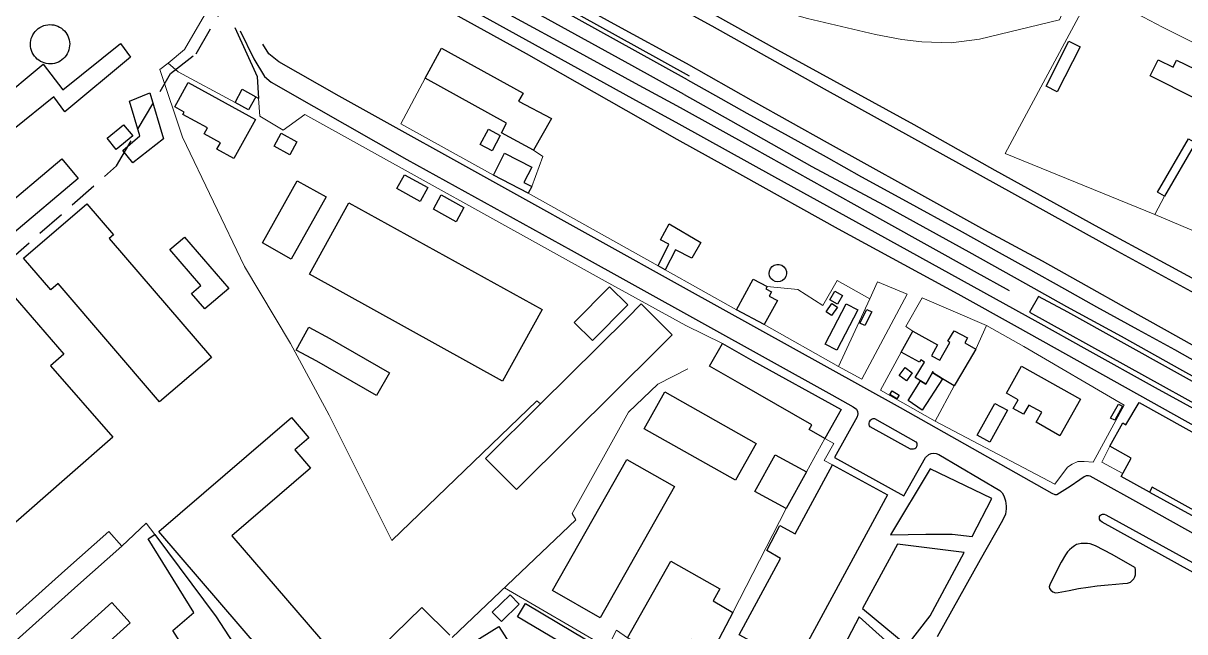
# Model space of a CAD drawing. Header units: metres. Extents: x -1319 to 2200, y -1209 to 1268.
# Drawn here: x -360.1 to 44.5, y -345.4 to -133.4 of the extents above; entities that cross this region are included whole.
import ezdxf

# ---------------------------------------------------------------- set-up
doc = ezdxf.new("R2010")
doc.units = ezdxf.units.M
doc.linetypes.add('DASHED', pattern=[15, 10, -5])
for name, color, linetype, lineweight, true_color in [('CALE_FERATA', 7, 'Continuous', 25, 0xa7b2b0), ('CLADIRI_CONTUR', 7, 'Continuous', 25, 0x4b5962), ('LIMITA_INTERVENTIE', 7, 'DASHED', 25, 0xb65143), ('PARCELE_CONTUR', 7, 'Continuous', 13, 0xb58c63), ('PAVAJ', 7, 'Continuous', 25, 0xd1d6d2), ('STRAZI', 7, 'Continuous', 25, 0xc4cccb)]:
    doc.layers.add(name, color=color, linetype=linetype, lineweight=lineweight, true_color=true_color)

msp = doc.modelspace()

# ---------------------------------------------------------------- linework, layer by layer
at = {"layer": 'CALE_FERATA'}
for points in [[(-634.89, 104.24), (-617.71, 93.17), (-597.64, 79.84), (-573.21, 68.67), (-554.71, 58.71), (-519.59, 39.44), (-482.85, 19.73), (-450.76, 1.71), (-391.86, -30.41), (-335.97, -60.48), (-286.45, -87.59), (-240.52, -113.23), (-184.91, -143.92), (-132.42, -173.74)], [(-531.05, 68.52), (-519.92, 64.73), (-507.46, 59.82), (-488.56, 51.18), (-459.33, 35.14), (-440.58, 24.81), (-418.64, 12.65), (-398.13, 1.36), (-380.73, -8.31), (-362.01, -18.6), (-340.44, -30.43), (-319.52, -42), (-301.32, -51.97), (-276.56, -65.67), (-262.57, -73.47), (-249.34, -80.61), (-236.49, -87.9), (-185.87, -116.18), (-154.33, -133.65), (-129.2, -147.38)], [(-512.77, 42.96), (-488.97, 28.85), (-472.41, 19.4), (-449.77, 6.91), (-425.6, -6.42), (-404.35, -18.18), (-372.71, -35.61), (-344.76, -51), (-330.8, -58.72), (-307.65, -71.47), (-286.96, -82.9), (-255.5, -100.33), (-244.98, -105.9), (-210.04, -125.31), (-147.92, -159.64), (-131.73, -168.46)], [(-182.12, -100.54), (-120.22, -134.38), (-81.1, -156.22), (21.09, -212.84), (63.14, -235.77)], [(-129.42, -124.66), (-97.4, -142.63), (-49.86, -168.71), (-21.72, -184.6), (14.54, -204.53), (31.68, -213.83), (49.48, -223.5)], [(-128.76, -153.15), (-146.97, -143.04), (-172.97, -128.61)], [(-128.03, -151.84), (-146.24, -141.73), (-172.24, -127.3)], [(-190.59, -130.52), (-167.55, -143.04), (-146.97, -154.32), (-131.33, -162.79)], [(-129.86, -158.24), (-148.1, -148.17), (-179.57, -130.81)], [(-129.2, -147.38), (-105.82, -160.54), (-80.04, -174.97), (-52.49, -190.28), (-25.24, -205.37), (-5.24, -216.21), (10.14, -224.78), (24.21, -232.7), (37.36, -239.95), (58.64, -251.93)], [(-128.76, -153.15), (-118.97, -158.56), (-108.02, -164.75), (-93.63, -172.66), (-80.37, -179.99), (-68.06, -186.87), (-53.81, -194.71), (-33.01, -206.07), (-20.22, -213.25), (-10.3, -218.7), (2.6, -225.92), (13.7, -232.15), (28.09, -240.06), (40.87, -247.09), (53.44, -254.09)], [(-129.86, -158.24), (-113.77, -167.24), (-85.42, -183.28), (-60.48, -196.65), (-30.7, -213.06), (-10.96, -224.05), (3.33, -232.04), (22.38, -242.4), (43.73, -254.34), (61.39, -264.16)], [(-131.33, -162.79), (-105.75, -176.95), (-60.77, -202), (-28.9, -219.73), (-16.71, -226.51)], [(-131.73, -168.46), (-98.46, -186.87), (-73.63, -200.57), (-33.41, -222.77), (-6.74, -237.49), (10.33, -247.09), (34.21, -260.28), (58.6, -273.68)], [(-132.42, -173.74), (-109.52, -186.47), (-76.26, -205), (-34.51, -227.64), (-13.92, -239.14), (53.4, -276.8)]]:
    msp.add_lwpolyline(points, dxfattribs=at)
at = {"layer": 'CLADIRI_CONTUR'}
for points in [[(-356.72, -137.41), (-356.34, -136.8), (-355.9, -136.24), (-355.4, -135.72), (-354.85, -135.27), (-354.26, -134.87), (-353.63, -134.53), (-352.96, -134.26), (-352.28, -134.07), (-351.57, -133.94), (-350.86, -133.89), (-350.14, -133.92), (-349.44, -134.02), (-348.74, -134.19), (-348.07, -134.44), (-347.43, -134.75), (-346.82, -135.13), (-346.26, -135.57), (-345.74, -136.07), (-345.28, -136.62), (-344.88, -137.21), (-344.55, -137.84), (-344.28, -138.51), (-344.08, -139.19), (-343.96, -139.9), (-343.91, -140.61), (-343.94, -141.33), (-344.04, -142.03), (-344.21, -142.73), (-344.45, -143.4), (-344.77, -144.04), (-345.15, -144.65), (-345.59, -145.21), (-346.09, -145.73), (-346.63, -146.19), (-347.23, -146.59), (-347.86, -146.92), (-348.52, -147.19), (-349.21, -147.39), (-349.92, -147.51), (-350.63, -147.56), (-351.34, -147.53), (-352.05, -147.43), (-352.75, -147.26), (-353.42, -147.02), (-354.06, -146.7), (-354.67, -146.32), (-355.23, -145.88), (-355.75, -145.38), (-356.2, -144.84), (-356.6, -144.24), (-356.94, -143.61), (-357.21, -142.95), (-357.4, -142.26), (-357.53, -141.55), (-357.58, -140.84), (-357.55, -140.13), (-357.45, -139.42), (-357.28, -138.72), (-357.03, -138.05), (-356.72, -137.41)], [(-346.28, -156.62), (-326.2, -140.43), (-322.69, -145.19), (-345.62, -164.24), (-349.39, -159.11), (-363.22, -170.16), (-374.13, -179.3), (-377.24, -174.42), (-365.74, -166.57), (-369.44, -161.2), (-353.16, -147.69), (-346.28, -156.62)], [(0.09, -157.3), (-3.84, -155.3), (4.12, -139.66), (8.05, -141.66), (0.09, -157.3)], [(-187.55, -160.58), (-176.15, -166.59), (-182.33, -177.58), (-193.48, -171.58), (-191.81, -168.25), (-220.15, -152.52), (-214.35, -142.07), (-186.01, -157.8), (-187.55, -160.58)], [(51.93, -158.71), (48.38, -159.75), (32.41, -151.74), (35.23, -146.19), (40.44, -148.7), (41.6, -146.25), (54.63, -152.5), (51.93, -158.71)], [(-321.92, -182.04), (-325.43, -177.79), (-319.5, -172.63), (-323.02, -160.54), (-316.02, -157.65), (-311.29, -173.73), (-321.92, -182.04)], [(-304.45, -165.16), (-304.02, -164.37), (-307.34, -162.56), (-302.65, -154.02), (-279.17, -166.92), (-286.68, -180.58), (-292.67, -177.29), (-291.43, -175.03), (-297.04, -171.95), (-295.9, -169.86), (-304.45, -165.16)], [(-281.59, -163.58), (-286.31, -160.98), (-283.79, -156.4), (-279.07, -159), (-281.59, -163.58)], [(-325.12, -168.77), (-321.95, -172.68), (-327.74, -177.37), (-330.91, -173.46), (-325.12, -168.77)], [(-264.74, -174.77), (-267.23, -179.26), (-272.73, -176.2), (-270.23, -171.71), (-264.74, -174.77)], [(-193.97, -172.48), (-196.81, -177.87), (-200.92, -175.71), (-198.08, -170.31), (-193.97, -172.48)], [(34.98, -192.21), (45.78, -173.64), (48.19, -175.03), (37.38, -193.61), (34.98, -192.21)], [(-340.9, -187.53), (-364.09, -207.05), (-369.88, -200.17), (-346.7, -180.65), (-340.9, -187.53)], [(-182.98, -190.28), (-184.17, -192.59), (-196.34, -186.34), (-192.42, -178.71), (-183, -183.54), (-185.74, -188.86), (-182.98, -190.28)], [(-254.55, -193.93), (-266.72, -215.61), (-276.81, -209.95), (-264.65, -188.27), (-254.55, -193.93)], [(-221.85, -195.46), (-229.93, -191.03), (-227.27, -186.18), (-219.19, -190.61), (-221.85, -195.46)], [(-206.58, -197.65), (-209.32, -202.57), (-217.25, -198.16), (-214.51, -193.24), (-206.58, -197.65)], [(-328.65, -207.14), (-330.11, -208.39), (-294.56, -249.87), (-312.58, -265.31), (-347.93, -224.07), (-350.5, -226.27), (-359.99, -215.19), (-337.94, -196.29), (-328.65, -207.14)], [(-193.11, -258.12), (-260.44, -220.87), (-246.63, -195.92), (-179.31, -233.17), (-193.11, -258.12)], [(-127.22, -215.22), (-132.86, -212.34), (-136.55, -219.33), (-138.92, -217.93), (-135.23, -210.41), (-138.07, -208.85), (-135.11, -203.33), (-124.09, -209.78), (-127.22, -215.22)], [(-288.52, -225.78), (-296.83, -232.93), (-301.5, -227.51), (-298.27, -224.73), (-309.01, -212.26), (-303.92, -207.88), (-288.52, -225.78)], [(-97.32, -223.52), (-98.22, -223.36), (-99.03, -222.95), (-99.69, -222.32), (-100.13, -221.52), (-100.31, -220.63), (-100.22, -219.72), (-99.87, -218.88), (-99.29, -218.18), (-98.53, -217.68), (-97.65, -217.43), (-96.74, -217.45), (-95.87, -217.74), (-95.13, -218.27), (-94.58, -218.99), (-94.27, -219.85), (-94.22, -220.76), (-94.44, -221.64), (-94.91, -222.42), (-95.59, -223.02), (-96.42, -223.4), (-97.32, -223.52)], [(-389.35, -240.57), (-372.45, -225.76), (-365.82, -225.72), (-345.93, -248.71), (-350.57, -252.77), (-328.85, -277.62), (-344.81, -291.56), (-358.97, -303.92), (-379.7, -322.03), (-424.24, -271.05), (-403.51, -252.94), (-389.35, -240.57)], [(-155.85, -225.22), (-149.53, -231.49), (-161.87, -243.94), (-168.2, -237.67), (-155.85, -225.22)], [(-99.42, -226.94), (-100.23, -228.44), (-97.42, -229.95), (-101.97, -238.4), (-111.62, -233.21), (-105.88, -222.55), (-101.02, -225.16), (-101.4, -225.88), (-99.42, -226.94)], [(-79.11, -229.77), (-77.4, -226.72), (-74.71, -228.22), (-76.42, -231.28), (-79.11, -229.77)], [(-188.31, -295.78), (-199.03, -284.97), (-179.95, -266.04), (-149.78, -236.09), (-144.81, -231.17), (-134.08, -241.98), (-139.05, -246.9), (-169.22, -276.85), (-188.31, -295.78)], [(-76.68, -247.27), (-80.75, -245.15), (-73.45, -231.17), (-69.39, -233.29), (-76.68, -247.27)], [(-78.54, -235.27), (-80.44, -233.97), (-78.41, -231.01), (-76.51, -232.31), (-78.54, -235.27)], [(-66.91, -238.72), (-68.66, -237.85), (-66.29, -233.07), (-64.54, -233.94), (-66.91, -238.72)], [(-265.05, -247.24), (-260.62, -239.27), (-253.31, -243.25), (-232.55, -255.23), (-237.07, -263.06), (-257.84, -251.09), (-257.84, -251.09), (-265.05, -247.24)], [(-40.89, -250.78), (-37.31, -244.61), (-38.08, -244.11), (-35.88, -240.58), (-31.2, -243.03), (-32.12, -244.74), (-28.31, -246.95), (-33.27, -255.46), (-35.85, -259.76), (-39.9, -257.22), (-43.36, -255.09), (-43.17, -254.78), (-43.36, -255.09), (-45.73, -259.13), (-47.55, -257.94), (-49.38, -256.76), (-46.2, -251.43), (-47.5, -250.7), (-47.95, -251.52), (-54.35, -247.97), (-50.28, -240.63), (-41.59, -245.45), (-43.68, -249.23), (-40.89, -250.78)], [(-85.43, -273.25), (-110.55, -258.91), (-121.06, -252.86), (-116.53, -244.98), (-106.02, -251.02), (-75.17, -268.01), (-80.91, -278.05), (-86.39, -274.92), (-85.43, -273.25)], [(-52.47, -257.95), (-54.96, -256.15), (-52.93, -253.35), (-50.44, -255.15), (-52.47, -257.95)], [(-9.86, -266.4), (-11.67, -269.62), (-15.25, -267.61), (-13.56, -264.58), (-17.66, -262.28), (-12.41, -252.9), (8.11, -264.4), (1, -277.08), (-7.32, -272.41), (-5.36, -268.92), (-9.86, -266.4)], [(-43.36, -255.09), (-39.9, -257.22), (-46.94, -268.22), (-51.86, -264.87), (-47.55, -257.94), (-45.73, -259.13), (-43.36, -255.09)], [(-55.84, -264.27), (-58.24, -262.75), (-57.41, -261.46), (-55.02, -262.97), (-55.84, -264.27)], [(-23.46, -279.28), (-27.78, -276.87), (-21.62, -265.83), (-17.3, -268.24), (-23.46, -279.28)], [(23.97, -273.25), (28.61, -265.53), (107.81, -309.62), (103.71, -317.39), (104.73, -317.96), (97.04, -331.84), (79.73, -322.72), (80.4, -321.24), (33.09, -295.02), (32.17, -296.7), (22.33, -291.25), (25.85, -284.9), (18.4, -280.78), (22.9, -272.66), (23.97, -273.25)], [(20.08, -271.73), (18.63, -270.93), (21.36, -266.05), (22.8, -266.85), (20.08, -271.73)], [(-260.6, -277.79), (-265.5, -281.99), (-259.99, -288.41), (-287.4, -311.94), (-249.37, -356.25), (-263.26, -368.17), (-312.81, -310.44), (-266.61, -270.78), (-260.6, -277.79)], [(-110.73, -346.43), (-96.32, -319.83), (-101.09, -317.08), (-96.51, -308.36), (-91.17, -311.25), (-78.18, -287.27), (-59.02, -297.65), (-91.18, -357.02), (-110.73, -346.43)], [(-325.72, -315.56), (-341.02, -329.18), (-368.23, -353.39), (-372.78, -348.28), (-345.56, -324.07), (-330.26, -310.46), (-325.72, -315.56)], [(-314.21, -311.47), (-292.93, -340.22), (-275.2, -367.36), (-272.45, -372.24), (-272.67, -374.32), (-279.04, -379.82), (-275.54, -384.01), (-315.66, -416.85), (-321.9, -409.22), (-281.79, -376.38), (-282.45, -375.46), (-286.77, -378.43), (-308.02, -344.95), (-300.71, -338.61), (-316.62, -313.01), (-314.21, -311.47)], [(-117.43, -330.46), (-119.79, -334.6), (-112.94, -338.71), (-120.08, -352.37), (-127.33, -348.05), (-132.58, -357.15), (-149.63, -347.46), (-134.48, -320.78), (-117.43, -330.46)], [(-335.13, -390.37), (-333.55, -388.94), (-358.17, -361.75), (-353.48, -357.5), (-355.03, -355.79), (-351.96, -353.01), (-350.6, -354.51), (-329.25, -335.18), (-322.88, -342.22), (-345.09, -362.33), (-326.08, -383.33), (-303.69, -363.06), (-297.4, -370.02), (-326.44, -396.31), (-330.69, -391.63), (-332.5, -393.27), (-335.13, -390.37)], [(-187.37, -335.73), (-193.54, -341.79), (-196.71, -338.56), (-190.54, -332.51), (-187.37, -335.73)], [(-160.78, -356.28), (-170.91, -350.27), (-187.92, -340.17), (-185.16, -335.51), (-168.14, -345.61), (-158.01, -351.62), (-160.78, -356.28)], [(-166.46, -391.63), (-173.71, -396.41), (-183.19, -382.05), (-185.75, -383.69), (-187.77, -380.44), (-185.1, -378.87), (-203.59, -349.28), (-194.46, -343.58), (-164.52, -390.39), (-166.46, -391.63)]]:
    msp.add_lwpolyline(points, close=True, dxfattribs=at)
msp.add_lwpolyline([(-235.65, -350.94), (-221.2, -336.91), (-211.55, -346.56)], dxfattribs=at)
at = {"layer": 'LIMITA_INTERVENTIE'}
msp.add_lwpolyline([(-777.95, -92.81), (-708.79, -205.91), (-637.4, -319.06), (-621.32, -348.3), (-602.52, -376.86), (-577.73, -400.07), (-531.44, -357), (-471.65, -306.41), (-388.05, -236.36), (-327.6, -183.05), (-308.76, -150.97), (-299.9, -144.02), (-291.98, -130.58), (-507.35, -13.82), (-531.17, -0.14), (-554.31, 15.8), (-573.48, 33), (-777.95, -92.81)], close=True, dxfattribs=at)
at = {"layer": 'PARCELE_CONTUR'}
for points in [[(-543.74, -4.54), (-541.49, -2.74), (-537.38, -0.91), (-528.67, -0.76), (-474.64, -30.54), (-413.54, -64.24), (-337.58, -105.85), (-296.19, -129.22), (-303.88, -142.62), (-309.66, -147.38), (-306.15, -150.39), (-286.31, -160.98)], [(-125.84, -115.81), (-111.19, -123.62), (-99.25, -128.23), (-86.94, -131.75), (-63.28, -137.39), (-54.05, -139.07), (-47.16, -139.95), (-36.91, -140.25), (-27.02, -139), (0.82, -132.19), (4.19, -124.28)], [(34.03, -200.02), (-18.11, -178.74), (12.47, -121.91), (36.73, -134.81), (63.39, -148.16)], [(-309.66, -147.38), (-312.56, -149.56), (-304.58, -173.15), (-283.04, -218.13), (-267, -244.94), (-253.59, -269.92), (-231.69, -313.58), (-181.21, -264.94), (-179.95, -266.04)], [(-220.15, -152.52), (-228.57, -168.46), (-196.34, -186.34)], [(-279.07, -159), (-278.13, -159.62), (-277.65, -165.84), (-269.56, -170.61), (-262.05, -165.22), (-157.36, -223.31), (-129.31, -238.7)], [(-182.98, -190.28), (-179.11, -179.85), (-182.33, -177.58)], [(-184.17, -192.59), (-138.92, -217.93)], [(37.38, -193.61), (34.03, -200.02), (80.73, -219.82)], [(-136.55, -219.33), (-111.62, -233.21)], [(-101.02, -225.16), (-90.28, -226.15), (-81.57, -231.72), (-76.58, -223.07), (-65.27, -229.37), (-76.18, -252.96), (-101.97, -238.4)], [(-76.18, -252.96), (-68.01, -257.43), (-52.19, -227.76), (-62.52, -223.44), (-65.27, -229.37)], [(-50.28, -240.63), (-52.63, -239.04), (-46.95, -229.08)], [(-28.31, -246.95), (-24.61, -238.71), (-46.95, -229.08)], [(-129.31, -238.7), (-116.53, -244.98)], [(-42.45, -272.01), (-0.76, -293.91), (3.67, -288.05), (5.21, -286.95), (7.26, -286.07), (9.46, -286.04), (12.53, -286.26), (23.37, -266.48), (-11.61, -246.07), (-24.61, -238.71)], [(-54.35, -247.97), (-61.46, -261.27), (-42.45, -272.01), (-35.85, -259.76)], [(-210.67, -347.36), (-167.64, -306.35), (-168.87, -304.13), (-149.29, -268.86), (-139.04, -259.08), (-128.56, -253.84)], [(-80.91, -278.05), (-87.33, -289.71)], [(-80.91, -278.05), (-77.72, -279.85), (-81.13, -285.78), (-78.18, -287.27)], [(18.4, -280.78), (15.61, -286.33), (22.86, -290.3)], [(-94.39, -302.49), (-112.94, -338.71)], [(-314.21, -311.47), (-317.22, -307.57), (-325.72, -315.56)], [(-192.49, -330.03), (-156.58, -350.94), (-153.43, -344.86), (-149.63, -347.46)]]:
    msp.add_lwpolyline(points, dxfattribs=at)
at = {"layer": 'PAVAJ'}
for points in [[(-286.4, -134.95), (-278.66, -152.01), (-278.13, -159.62)], [(-9.64, -234.01), (91.05, -289.73), (191.53, -345.22), (194.31, -340.02), (153.98, -317.12), (112.7, -294.38), (77.03, -274.82), (3.7, -234.01), (-6.49, -228.56), (-9.64, -234.01)], [(-136.6, -261.82), (-104.81, -279.81), (-112.06, -292.62), (-143.85, -274.64), (-136.6, -261.82)], [(-159.17, -340.47), (-175.76, -331.06), (-149.82, -285.34), (-133.24, -294.75), (-159.17, -340.47)], [(-87.33, -289.71), (-94.39, -302.49), (-105.22, -296.5), (-98.17, -283.72), (-87.33, -289.71)], [(-57.98, -311.6), (-45.67, -311.35), (-36.51, -311.35), (-29.52, -312.22), (-22.78, -298.93), (-44.21, -288.67), (-57.98, -311.6)], [(32.17, -296.7), (79.73, -322.72)], [(-67.79, -337.32), (-52.26, -350.14), (-44.21, -339.88), (-32.34, -317.76), (-55.63, -314.9), (-67.79, -337.32)], [(-77.32, -367.9), (-55.12, -352.59), (-68.93, -340.14), (-75.56, -352.81), (-82.48, -360.02), (-77.32, -367.9)]]:
    msp.add_lwpolyline(points, dxfattribs=at)
at = {"layer": 'STRAZI'}
for points in [[(-284.58, -136.01), (-279.73, -145.86), (-276.1, -151.94), (-273.76, -153.99), (-258.88, -162.41), (-226.5, -180.88), (-169.25, -212.49)], [(31.58, -302.3), (11.58, -291.2), (10.92, -291.02), (10.11, -291.09), (9.38, -291.42), (7.95, -292.45), (4.58, -294.79), (-0.07, -297.72), (-0.69, -297.68), (-1.72, -297.17), (-54.53, -267.39), (-130.1, -225.45), (-190.24, -192.05), (-250.02, -158.86), (-271.04, -146.85), (-274.49, -144.06), (-276.61, -140.68)], [(-169.25, -212.49), (-78.49, -262.81), (-70.98, -267.03), (-69.85, -267.87), (-69.48, -268.64), (-69.44, -269.48), (-69.66, -270.54), (-77.54, -284.68), (-53.33, -298.01), (-45.82, -284.72), (-44.68, -283.65), (-43.91, -283.33), (-43.07, -283.22), (-42.15, -283.25), (-41.24, -283.58), (-19.99, -296.15), (-19.08, -296.99), (-18.6, -298.05), (-18.02, -299.73), (-17.69, -301.64), (-17.69, -302.59), (-17.94, -304.39), (-19, -306.58), (-26.77, -320.32), (-41.75, -347.1)], [(-63.62, -271.11), (-49.15, -279.22), (-48.84, -279.7), (-48.82, -280.36), (-48.97, -280.91), (-49.24, -281.37), (-49.57, -281.64), (-50.03, -281.75), (-50.49, -281.79), (-51.07, -281.75), (-65.08, -273.95), (-65.38, -273.64), (-65.47, -273.33), (-65.5, -272.76), (-65.38, -272.26), (-65.03, -271.68), (-64.7, -271.4), (-64.37, -271.24), (-64, -271.13), (-63.62, -271.11)], [(97.04, -331.84), (95.58, -334.39), (94.66, -335.27), (93.6, -335.57), (91.62, -335.46), (89.61, -334.54), (61.37, -318.94), (31.58, -302.3)], [(17.02, -304.62), (79.65, -339.17), (79.88, -339.56), (80, -339.88), (80.01, -340.26), (79.91, -340.72), (79.69, -341.09), (79.36, -341.42), (79.06, -341.61), (78.55, -341.66), (78.06, -341.63), (15.67, -307.23), (15.09, -306.79), (14.79, -306.19), (14.74, -305.66), (14.83, -305.18), (15.11, -304.76), (15.47, -304.56), (15.87, -304.47), (16.42, -304.43), (17.02, -304.62)], [(0.42, -331.75), (4.23, -330.96), (7.44, -330.35), (10.82, -329.87), (13.93, -329.42), (17.79, -328.99), (20.47, -328.75), (22.95, -328.57), (24.48, -328.41), (25.52, -328.07), (26.15, -327.55), (26.72, -326.92), (27.12, -326.2), (27.33, -325.5), (27.37, -324.82), (27.3, -323.74), (27.24, -323.15), (27.04, -322.95), (19.2, -318.42), (13.38, -315.4), (11.51, -314.74), (10.63, -314.61), (9.43, -314.58), (8.44, -314.63), (7.38, -314.81), (6.75, -315.01), (6.07, -315.42), (5.09, -316.16), (4.37, -316.83), (3.67, -317.57), (2.95, -318.62), (1.46, -321.08), (-2.44, -328.7), (-2.71, -329.72), (-2.62, -330.3), (-2.19, -330.93), (-1.43, -331.45), (-0.57, -331.81), (0.42, -331.75)]]:
    msp.add_lwpolyline(points, dxfattribs=at)

doc.saveas('drawing.dxf')
